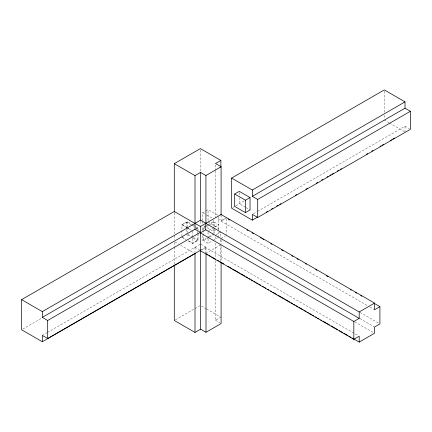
<?xml version="1.0" encoding="UTF-8"?>
<svg xmlns="http://www.w3.org/2000/svg" width="432" height="432" viewBox="0 0 432 432"><rect width="100%" height="100%" fill="white"/><g stroke="black" fill="none" stroke-linecap="round" stroke-linejoin="round"><path stroke-width="0.32" stroke-dasharray="2.16 1.62" d="M181.958 236.45L181.958 224.699L187.331 221.6L192.985 224.861M202.678 220.574L202.678 212.738L205.362 211.189M205.902 210.875L208.046 209.639L218.792 215.838M191.09 224.737L186.565 222.129L181.958 224.786L187.612 228.047M232.789 207.517L235.121 206.167M235.705 205.832L244.447 200.788M195.923 229.041L198.072 227.799L198.072 229.759M22.766 329.098L41.413 318.33M196.155 228.992L197.305 228.328L197.305 230.942M202.678 230.413L202.678 227.799L204.941 226.492M205.502 226.168L207.198 225.185M207.765 224.861L213.419 221.6L218.792 224.699L214.267 227.308M206.269 226.611L203.445 228.242L203.445 230.202M206.836 226.282L209.099 224.98M209.666 224.651L214.186 222.043L214.186 227.264M226.465 217.609L221.092 220.709L216.626 218.133M221.092 215.174L221.092 221.152L225.925 218.365M208.613 230.575L213.7 227.637M198.072 233.674L198.072 240.203L192.704 243.302L188.179 240.694M215.568 230.105L213.419 231.341L206.636 227.426M217.717 228.863L218.792 228.242L208.046 222.043L208.046 209.639M188.179 240.781L192.704 243.389L197.305 240.732L197.305 235.51M202.678 235.634L202.678 240.203L206.636 237.919M208.894 236.612L213.419 234.004M209.099 237.384L203.445 240.646L203.445 230.855M209.666 237.055L214.186 234.446M216.005 234.873L220.838 232.081L220.838 236.774M42.314 335.426L46.98 332.737M47.563 332.397L195.005 247.271L199.303 249.772M195.005 247.293L200.075 244.361M253.508 213.705L257.002 211.685M257.585 211.351L405.027 126.225L409.325 128.704M202.678 240.203L208.046 243.302L212.571 240.694M213.138 240.365L217.658 237.757M200.378 250.393L206.01 247.136L206.01 252.499M221.092 238.399L225.391 235.921M201.447 250.096L205.745 247.617L358.036 335.54M205.745 253.492L219.953 245.29M175.446 319.804L199.795 305.743M215.465 260.658L215.465 320.323L220.298 317.531M384.313 120.037L388.919 122.693M389.491 123.023L404.455 131.663M245.516 207.349L239.296 203.758L239.296 197.883M246.083 207.673L250.042 209.957M221.092 221.152L367.546 305.71M369.878 307.055L373.961 309.415M202.678 212.738L206.069 214.699M206.636 215.023L213.419 218.938M360.077 312.444L379.334 323.557M203.807 225.796L206.069 227.102M359.959 318.573L373.961 326.657M202.678 227.799L204.827 229.041M193.552 225.185L198.072 227.799M191.651 225.067L194.481 226.697M195.043 227.021L197.305 228.328M354.71 321.775L373.961 332.894M181.958 224.699L186.484 227.308M187.051 227.637L191.009 229.921M188.179 228.377L192.137 230.661M187.898 234.328L192.985 237.265M193.552 237.589L198.072 240.203M187.132 234.857L190.523 236.817M192.785 238.124L197.305 240.732M200.642 244.037L206.01 247.136M182.525 237.427L185.917 239.387M181.958 237.19L185.917 239.474M174.863 241.952L178.313 243.945M180.619 245.273L193.855 252.914M201.512 306.067L206.059 308.691M206.626 309.02L220.838 317.223M215.465 320.323L219.969 322.92M405.027 126.225L405.027 131.355M384.313 91.249L384.313 112.671M384.313 115.349L384.313 118.697M239.296 192.661L239.296 195.269M226.465 218.716L226.465 234.673M221.092 239.647L221.092 243.794M221.092 246.478L221.092 261.225M220.838 239.458L220.838 243.481M220.838 244.15L220.838 260.912M218.792 216.491L218.792 231.228M218.792 231.881L218.792 237.103M215.514 164.884L215.514 170.278M215.514 170.953L215.514 217.49M215.465 236.525L215.465 240.548M215.465 243.227L215.465 257.974M214.186 227.918L214.186 233.14M213.419 220.244L213.419 228.128M213.419 228.733L213.419 233.35M208.046 232.205L208.046 238.081M208.046 238.734L208.046 243.302M205.745 247.617L205.745 252.839M202.678 221.227L202.678 223.835M200.378 149.936L200.378 171.477M200.378 221.281L200.378 225.32M197.305 231.595L197.305 234.857M195.005 247.271L195.005 252.32M192.704 230.985L192.704 243.389M187.331 221.6L187.331 226.822M187.331 227.475L187.331 232.697M186.565 222.129L186.565 228.658M186.565 229.311L186.565 233.879M174.29 212.787L174.29 239.706M174.29 242.401L174.29 246.434M174.29 247.109L174.29 264.611"/><path stroke-width="0.65" d="M174.29 212.112L174.29 163.652L200.378 148.592L220.882 160.434L220.882 167.179M220.882 160.434L215.514 163.534L221.092 166.752L221.092 214.639M174.29 163.652L195.005 175.613L200.551 172.411L205.924 175.511L221.092 166.752M257.585 217.118L252.342 220.147L231.622 208.186L231.622 178.065L384.313 89.91L405.027 101.871L405.027 108.178L252.342 196.333L252.342 190.026L405.027 101.871M195.005 253.579L42.314 341.734L21.6 329.773L21.6 299.651L174.29 211.496L195.005 223.457L195.005 229.23L42.314 317.38L42.314 311.612L195.005 223.457M234.695 194.011L239.296 191.354L250.042 197.554L250.042 209.957L245.435 212.62L234.695 206.415L234.695 194.011L245.435 200.216L250.042 197.554M195.005 175.613L195.005 223.371L200.551 220.163L205.924 223.268L205.924 175.511M195.005 223.371L200.378 226.471L221.092 214.51M42.314 317.38L47.687 320.485L200.378 232.33L195.005 229.23M252.342 196.333L257.71 199.433L410.4 111.278L410.4 129.325L257.71 217.48L252.342 214.375L252.342 220.147M205.745 229.786L200.378 232.886L353.83 321.484L359.203 318.384L359.203 311.963L205.745 223.371L205.745 229.786L359.203 318.384M266.328 212.074L267.494 211.399M271.571 209.045L272.738 208.37M276.82 206.015L277.981 205.346M279.731 204.336L280.897 203.661M295.466 195.248L296.633 194.578M305.959 189.194L307.703 188.185M316.445 183.136L317.612 182.466M321.694 180.112L322.855 179.437M326.938 177.082L328.104 176.407M329.848 175.397L331.015 174.728M332.181 174.053L333.347 173.378M337.424 171.023L338.591 170.354M340.34 169.344L341.507 168.669M366.568 154.202L367.729 153.527M371.812 151.173L372.978 150.498M379.971 146.464L381.137 145.789M382.298 145.114L383.465 144.445M390.458 140.405L391.624 139.736M392.791 139.061L394.54 138.051M42.314 341.734L42.314 335.426L47.687 338.526L200.378 250.376M174.29 265.28L174.29 320.468L195.005 332.429L200.642 329.179L206.01 332.278L221.092 323.573L221.092 262.564M359.203 311.963L374.549 303.107L374.549 309.749L379.917 306.65L379.917 323.897L374.549 326.997L374.549 333.229L359.203 342.09L352.199 338.045M200.378 226.471L200.378 250.717L353.83 339.314L359.203 336.215L359.203 342.09M405.027 108.178L410.4 111.278M231.622 178.065L252.342 190.026M220.882 214.391L374.549 303.107M228.215 219.062L229.964 220.072M246.883 229.846L248.049 230.515M252.137 232.875L253.303 233.55M260.307 237.589L261.473 238.264M262.64 238.939L263.806 239.614M270.805 243.653L271.976 244.328M281.308 249.718L283.063 250.727M291.811 255.782L292.977 256.457M297.065 258.817L298.231 259.486M305.235 263.531L306.401 264.206M315.733 269.595L316.904 270.27M326.236 275.659L327.991 276.669M350.158 289.467L351.329 290.142M355.412 292.502L356.578 293.177M360.661 295.531L361.832 296.206M374.085 303.28L379.917 306.65M206.329 253.827L208.078 254.842M209.245 255.512L210.416 256.187M211.583 256.862L215.665 259.222M217.415 260.231L218.581 260.901M219.748 261.576L223.835 263.936M227.918 266.296L231.417 268.315M232.589 268.99L239.587 273.029M240.754 273.704L244.841 276.064M246.008 276.734L247.757 277.749M248.924 278.419L250.09 279.094M251.257 279.769L253.006 280.778M254.173 281.453L255.344 282.128M256.511 282.798L258.26 283.813M259.427 284.483L260.593 285.158M262.343 286.168L263.509 286.843M264.676 287.518L265.842 288.193M267.597 289.202L268.763 289.872M270.513 290.887L271.679 291.557M272.846 292.232L276.928 294.592M278.1 295.267L284.515 298.971M285.682 299.646L289.769 302M290.936 302.675L292.685 303.685M293.852 304.36L295.018 305.035M296.185 305.705L297.934 306.72M299.101 307.39L303.188 309.749M304.355 310.424L306.104 311.434M307.271 312.109L308.437 312.779M309.604 313.454L311.359 314.464M312.525 315.139L313.691 315.814M315.441 316.823L316.607 317.498M317.774 318.173L318.94 318.843M320.69 319.858L321.856 320.528M323.028 321.203L329.443 324.907M331.193 325.917L337.613 329.627M339.363 330.637L342.862 332.656M344.029 333.331L348.116 335.691M349.283 336.361L351.032 337.37M21.6 299.651L42.314 311.612M353.83 321.484L353.83 339.314M257.71 199.433L257.71 217.48M245.435 200.216L245.435 212.62M206.01 253.843L206.01 332.278M200.642 250.069L200.642 329.179M200.551 172.411L200.551 220.163M195.005 253.325L195.005 332.429M47.687 320.485L47.687 338.526"/></g></svg>
